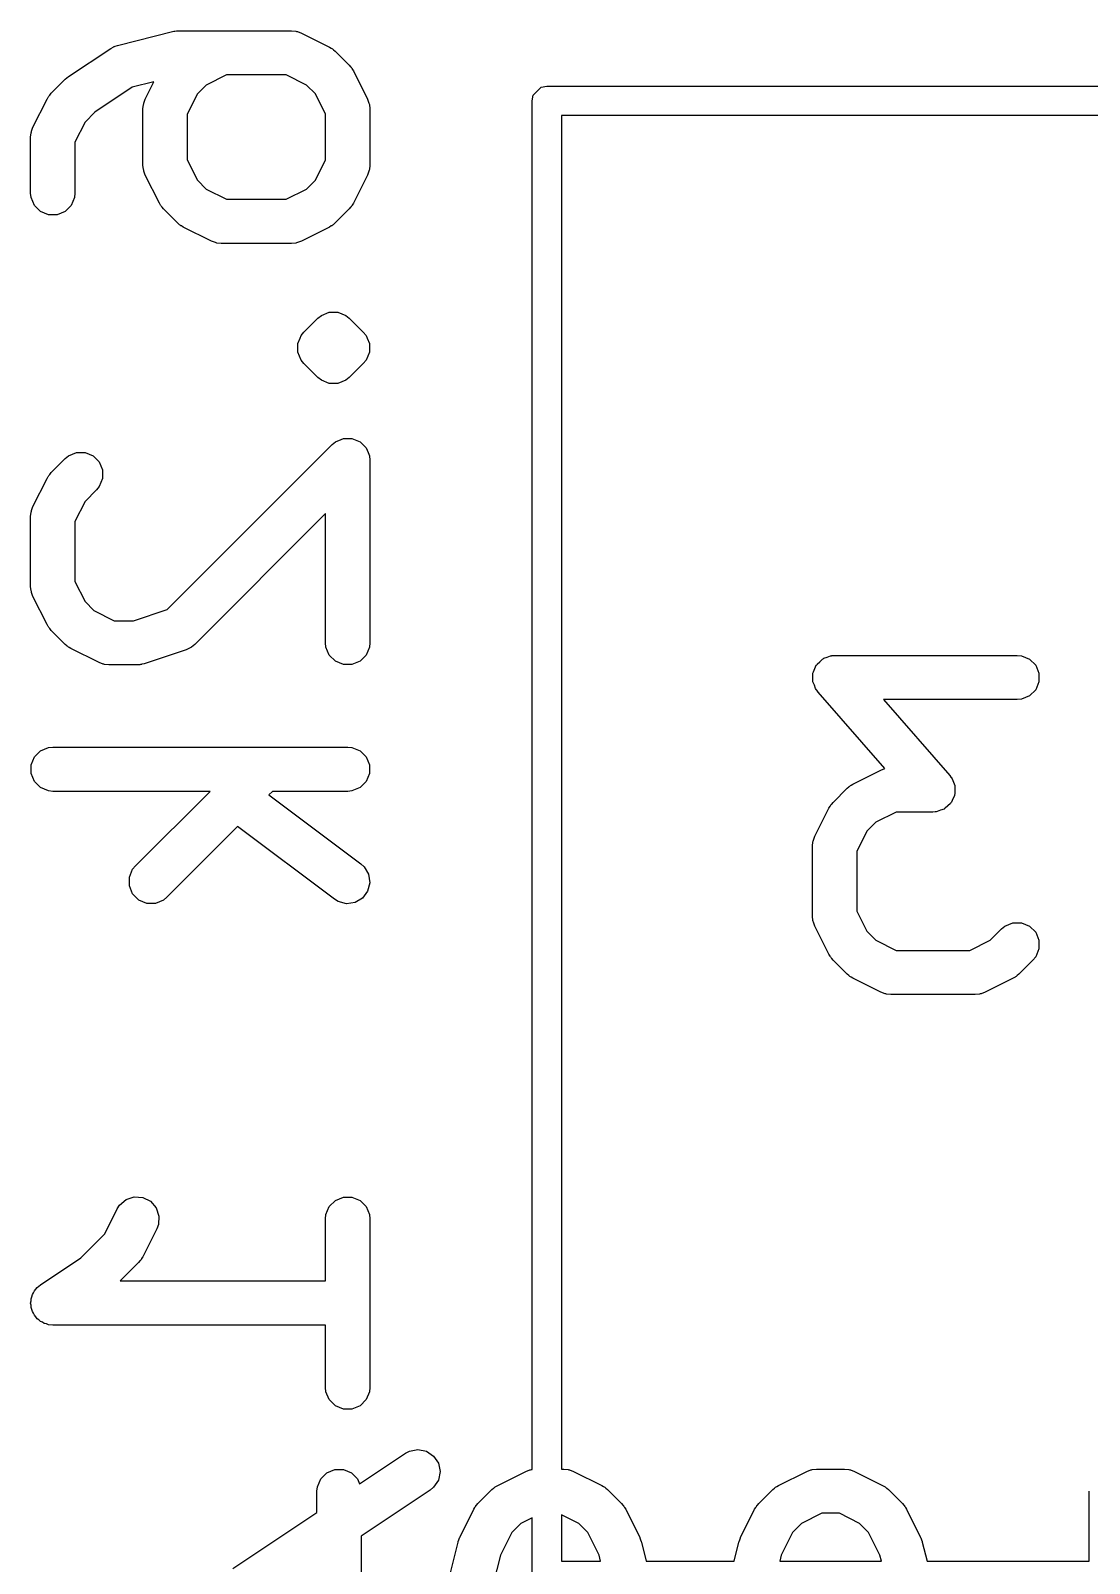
# Model space of a CAD drawing. Header units: inches. Extents: x -2.1 to 1.75, y 0.25 to 2.74.
# Drawn here: x 0.6419 to 0.7832, y 1.6567 to 1.8613 of the extents above; entities that cross this region are included whole.
import ezdxf

# ---------------------------------------------------------------- set-up
doc = ezdxf.new("R2010")
doc.units = ezdxf.units.IN
doc.header["$MEASUREMENT"] = 0
doc.layers.add('BLACK', color=250, linetype='CONTINUOUS')

msp = doc.modelspace()

# ---------------------------------------------------------------- linework, layer by layer
at = {"layer": 'BLACK', "linetype": 'CONTINUOUS'}
for p, q in [((0.65315, 1.85917), (0.65349, 1.85929)), ((0.65349, 1.85929), (0.66099, 1.86117)), ((0.66099, 1.86117), (0.66109, 1.86118)), ((0.66109, 1.86118), (0.66113, 1.8612)), ((0.66113, 1.8612), (0.66135, 1.86122)), ((0.66135, 1.86122), (0.66156, 1.86125)), ((0.66156, 1.86125), (0.66161, 1.86124)), ((0.66161, 1.86124), (0.66171, 1.86125)), ((0.66171, 1.86125), (0.67671, 1.86125)), ((0.67671, 1.86125), (0.67728, 1.8612)), ((0.67728, 1.8612), (0.67738, 1.86116)), ((0.67738, 1.86116), (0.67749, 1.86115)), ((0.67749, 1.86115), (0.67803, 1.86094)), ((0.67803, 1.86094), (0.68178, 1.85907)), ((0.64695, 1.85513), (0.65257, 1.85888)), ((0.65257, 1.85888), (0.65289, 1.85905)), ((0.65289, 1.85905), (0.65295, 1.8591)), ((0.65295, 1.8591), (0.65302, 1.85912)), ((0.65302, 1.85912), (0.65308, 1.85915)), ((0.65308, 1.85915), (0.65315, 1.85917)), ((0.68178, 1.85907), (0.68202, 1.85891)), ((0.68202, 1.85891), (0.6821, 1.85888)), ((0.6821, 1.85888), (0.68218, 1.85881)), ((0.68218, 1.85881), (0.68227, 1.85876)), ((0.68227, 1.85876), (0.68232, 1.8587)), ((0.68232, 1.8587), (0.68254, 1.85851)), ((0.68254, 1.85851), (0.68442, 1.85664)), ((0.66803, 1.85535), (0.66533, 1.854)), ((0.67601, 1.85535), (0.66803, 1.85535)), ((0.67871, 1.854), (0.67601, 1.85535)), ((0.68442, 1.85664), (0.6846, 1.85641)), ((0.6846, 1.85641), (0.68466, 1.85636)), ((0.68466, 1.85636), (0.68472, 1.85627)), ((0.68472, 1.85627), (0.68479, 1.85619)), ((0.68479, 1.85619), (0.68482, 1.85612)), ((0.68482, 1.85612), (0.68497, 1.85587)), ((0.68497, 1.85587), (0.68685, 1.85212)), ((0.64462, 1.85289), (0.6465, 1.85476)), ((0.6465, 1.85477), (0.64673, 1.85495)), ((0.6465, 1.85476), (0.6465, 1.85477)), ((0.6465, 1.85477), (0.6465, 1.85477)), ((0.64673, 1.85495), (0.64694, 1.85513)), ((0.64694, 1.85513), (0.64695, 1.85513)), ((0.64695, 1.85513), (0.64695, 1.85513)), ((0.65542, 1.85369), (0.65047, 1.85038)), ((0.65834, 1.85441), (0.65542, 1.85369)), ((0.65719, 1.85212), (0.65834, 1.85441)), ((0.66533, 1.854), (0.66414, 1.8528)), ((0.6799, 1.8528), (0.67871, 1.854)), ((0.70897, 1.85264), (0.71003, 1.85371)), ((0.71003, 1.85371), (0.71079, 1.85386)), ((0.71079, 1.85386), (0.8289, 1.85386)), ((0.64219, 1.84837), (0.64407, 1.85212)), ((0.64407, 1.85212), (0.64423, 1.85237)), ((0.64423, 1.85237), (0.64426, 1.85244)), ((0.64426, 1.85244), (0.64432, 1.85252)), ((0.64432, 1.85252), (0.64438, 1.85261)), ((0.64438, 1.85261), (0.64444, 1.85266)), ((0.64444, 1.85266), (0.64462, 1.85289)), ((0.65688, 1.8508), (0.65694, 1.85138)), ((0.65694, 1.85138), (0.65698, 1.85148)), ((0.65698, 1.85148), (0.65699, 1.85158)), ((0.65699, 1.85158), (0.65719, 1.85212)), ((0.66414, 1.8528), (0.66279, 1.8501)), ((0.68125, 1.8501), (0.6799, 1.8528)), ((0.68685, 1.85212), (0.68705, 1.85158)), ((0.68705, 1.85158), (0.68706, 1.85148)), ((0.68706, 1.85148), (0.6871, 1.85138)), ((0.6871, 1.85138), (0.68716, 1.8508)), ((0.70882, 1.85189), (0.70897, 1.85264)), ((0.70882, 1.66925), (0.70882, 1.85189)), ((0.65047, 1.85038), (0.64914, 1.84905)), ((0.65688, 1.8433), (0.65688, 1.8508)), ((0.66279, 1.8501), (0.66279, 1.844)), ((0.68125, 1.844), (0.68125, 1.8501)), ((0.68716, 1.8508), (0.68716, 1.8433)), ((0.71276, 1.84992), (0.71276, 1.6693)), ((0.82808, 1.84992), (0.71276, 1.84992)), ((0.64188, 1.84705), (0.64194, 1.84763)), ((0.64188, 1.83955), (0.64188, 1.84705)), ((0.64194, 1.84763), (0.64198, 1.84773)), ((0.64198, 1.84773), (0.64199, 1.84783)), ((0.64199, 1.84783), (0.64219, 1.84837)), ((0.64914, 1.84905), (0.64779, 1.84635)), ((0.64779, 1.84635), (0.64779, 1.83955)), ((0.65694, 1.84273), (0.65688, 1.8433)), ((0.66279, 1.844), (0.66414, 1.8413)), ((0.6799, 1.8413), (0.68125, 1.844)), ((0.68716, 1.8433), (0.6871, 1.84273)), ((0.65698, 1.84263), (0.65694, 1.84273)), ((0.65699, 1.84252), (0.65698, 1.84263)), ((0.65719, 1.84198), (0.65699, 1.84252)), ((0.65907, 1.83823), (0.65719, 1.84198)), ((0.66414, 1.8413), (0.66533, 1.8401)), ((0.67871, 1.8401), (0.6799, 1.8413)), ((0.68685, 1.84198), (0.68497, 1.83823)), ((0.68705, 1.84252), (0.68685, 1.84198)), ((0.68706, 1.84263), (0.68705, 1.84252)), ((0.6871, 1.84273), (0.68706, 1.84263)), ((0.64194, 1.83898), (0.64188, 1.83955)), ((0.64238, 1.83791), (0.64194, 1.83898)), ((0.64773, 1.83898), (0.64729, 1.83791)), ((0.64779, 1.83955), (0.64773, 1.83898)), ((0.66533, 1.8401), (0.66803, 1.83876)), ((0.67601, 1.83876), (0.67871, 1.8401)), ((0.64319, 1.8371), (0.64238, 1.83791)), ((0.64426, 1.83666), (0.64319, 1.8371)), ((0.64648, 1.8371), (0.64541, 1.83666)), ((0.64729, 1.83791), (0.64648, 1.8371)), ((0.65922, 1.83798), (0.65907, 1.83823)), ((0.65925, 1.83791), (0.65922, 1.83798)), ((0.65932, 1.83783), (0.65925, 1.83791)), ((0.65938, 1.83774), (0.65932, 1.83783)), ((0.65943, 1.83769), (0.65938, 1.83774)), ((0.65962, 1.83746), (0.65943, 1.83769)), ((0.6615, 1.83559), (0.65962, 1.83746)), ((0.66803, 1.83876), (0.67601, 1.83876)), ((0.68442, 1.83746), (0.68254, 1.83559)), ((0.6846, 1.83769), (0.68442, 1.83746)), ((0.68466, 1.83774), (0.6846, 1.83769)), ((0.68472, 1.83783), (0.68466, 1.83774)), ((0.68479, 1.83791), (0.68472, 1.83783)), ((0.68482, 1.83798), (0.68479, 1.83791)), ((0.68497, 1.83823), (0.68482, 1.83798)), ((0.64541, 1.83666), (0.64426, 1.83666)), ((0.66172, 1.8354), (0.6615, 1.83559)), ((0.66177, 1.83535), (0.66172, 1.8354)), ((0.66186, 1.83529), (0.66177, 1.83535)), ((0.66194, 1.83522), (0.66186, 1.83529)), ((0.66201, 1.83519), (0.66194, 1.83522)), ((0.66226, 1.83504), (0.66201, 1.83519)), ((0.66601, 1.83316), (0.66226, 1.83504)), ((0.68178, 1.83504), (0.67803, 1.83316)), ((0.68202, 1.83519), (0.68178, 1.83504)), ((0.6821, 1.83522), (0.68202, 1.83519)), ((0.68218, 1.83529), (0.6821, 1.83522)), ((0.68227, 1.83535), (0.68218, 1.83529)), ((0.68232, 1.8354), (0.68227, 1.83535)), ((0.68254, 1.83559), (0.68232, 1.8354)), ((0.66655, 1.83296), (0.66601, 1.83316)), ((0.66666, 1.83295), (0.66655, 1.83296)), ((0.66676, 1.83291), (0.66666, 1.83295)), ((0.66733, 1.83285), (0.66676, 1.83291)), ((0.67671, 1.83285), (0.66733, 1.83285)), ((0.67728, 1.83291), (0.67671, 1.83285)), ((0.67738, 1.83295), (0.67728, 1.83291)), ((0.67749, 1.83296), (0.67738, 1.83295)), ((0.67803, 1.83316), (0.67749, 1.83296)), ((0.67837, 1.82102), (0.68024, 1.82289)), ((0.68024, 1.82289), (0.68069, 1.82326)), ((0.68069, 1.82326), (0.68175, 1.8237)), ((0.68175, 1.8237), (0.68291, 1.8237)), ((0.68291, 1.8237), (0.68397, 1.82326)), ((0.68397, 1.82326), (0.68397, 1.82326)), ((0.68397, 1.82326), (0.68442, 1.82289)), ((0.68442, 1.82289), (0.68629, 1.82102)), ((0.67786, 1.82023), (0.678, 1.82057)), ((0.678, 1.82057), (0.67837, 1.82102)), ((0.678, 1.82057), (0.678, 1.82057)), ((0.68629, 1.82102), (0.68666, 1.82057)), ((0.68666, 1.82057), (0.6868, 1.82023)), ((0.67756, 1.81951), (0.67786, 1.82023)), ((0.67756, 1.81835), (0.67756, 1.81951)), ((0.6868, 1.82023), (0.6871, 1.81951)), ((0.6871, 1.81951), (0.6871, 1.81835)), ((0.678, 1.81729), (0.67756, 1.81835)), ((0.67837, 1.81684), (0.678, 1.81729)), ((0.678, 1.81729), (0.678, 1.81729)), ((0.68024, 1.81497), (0.67837, 1.81684)), ((0.68629, 1.81684), (0.68442, 1.81497)), ((0.68666, 1.81729), (0.68629, 1.81684)), ((0.6871, 1.81835), (0.68666, 1.81729)), ((0.68069, 1.8146), (0.68024, 1.81497)), ((0.68175, 1.81416), (0.68069, 1.8146)), ((0.68397, 1.8146), (0.68291, 1.81416)), ((0.68442, 1.81497), (0.68397, 1.8146)), ((0.68291, 1.81416), (0.68175, 1.81416)), ((0.68291, 1.81416), (0.68291, 1.81416)), ((0.68212, 1.80602), (0.68256, 1.80639)), ((0.68256, 1.80639), (0.68332, 1.8067)), ((0.68332, 1.8067), (0.68363, 1.80683)), ((0.68363, 1.80683), (0.68478, 1.80683)), ((0.68478, 1.80683), (0.68585, 1.80639)), ((0.68585, 1.80639), (0.68666, 1.80557)), ((0.64462, 1.80227), (0.6465, 1.80415)), ((0.6465, 1.80415), (0.64694, 1.80451)), ((0.64694, 1.80451), (0.64801, 1.80495)), ((0.64801, 1.80495), (0.64916, 1.80495)), ((0.64916, 1.80495), (0.65023, 1.80451)), ((0.65023, 1.80451), (0.65104, 1.8037)), ((0.66011, 1.78402), (0.68212, 1.80602)), ((0.68666, 1.80557), (0.68692, 1.80495)), ((0.68692, 1.80495), (0.6871, 1.80451)), ((0.6871, 1.80451), (0.68716, 1.80393)), ((0.64438, 1.80199), (0.64444, 1.80204)), ((0.64444, 1.80204), (0.64462, 1.80227)), ((0.65104, 1.8037), (0.65148, 1.80263)), ((0.65148, 1.80263), (0.65148, 1.80148)), ((0.68716, 1.80393), (0.68716, 1.77956)), ((0.64219, 1.79775), (0.64407, 1.8015)), ((0.64407, 1.8015), (0.64423, 1.80175)), ((0.64423, 1.80175), (0.64426, 1.80182)), ((0.64426, 1.80182), (0.64432, 1.8019)), ((0.64432, 1.8019), (0.64438, 1.80199)), ((0.65067, 1.79997), (0.64914, 1.79843)), ((0.65104, 1.80042), (0.65067, 1.79997)), ((0.65148, 1.80148), (0.65104, 1.80042)), ((0.64914, 1.79843), (0.64779, 1.79574)), ((0.64188, 1.79643), (0.64194, 1.79701)), ((0.64188, 1.78706), (0.64188, 1.79643)), ((0.64194, 1.79701), (0.64198, 1.79711)), ((0.64198, 1.79711), (0.64199, 1.79721)), ((0.64199, 1.79721), (0.64219, 1.79775)), ((0.68125, 1.7968), (0.6638, 1.77935)), ((0.68125, 1.77956), (0.68125, 1.7968)), ((0.64779, 1.79574), (0.64779, 1.78776)), ((0.64779, 1.78776), (0.64914, 1.78506)), ((0.64194, 1.78648), (0.64188, 1.78706)), ((0.64198, 1.78639), (0.64194, 1.78648)), ((0.64199, 1.78628), (0.64198, 1.78639)), ((0.64219, 1.78574), (0.64199, 1.78628)), ((0.64407, 1.78199), (0.64219, 1.78574)), ((0.64914, 1.78506), (0.65033, 1.78386)), ((0.65033, 1.78386), (0.65303, 1.78251)), ((0.6556, 1.78251), (0.66011, 1.78402)), ((0.64423, 1.78174), (0.64407, 1.78199)), ((0.64426, 1.78167), (0.64423, 1.78174)), ((0.64432, 1.78159), (0.64426, 1.78167)), ((0.64438, 1.7815), (0.64432, 1.78159)), ((0.65303, 1.78251), (0.6556, 1.78251)), ((0.64444, 1.78145), (0.64438, 1.7815)), ((0.64462, 1.78122), (0.64444, 1.78145)), ((0.6465, 1.77935), (0.64462, 1.78122)), ((0.68131, 1.77898), (0.68125, 1.77956)), ((0.68716, 1.77956), (0.6871, 1.77898)), ((0.64672, 1.77916), (0.6465, 1.77935)), ((0.64677, 1.7791), (0.64672, 1.77916)), ((0.64686, 1.77905), (0.64677, 1.7791)), ((0.64694, 1.77898), (0.64686, 1.77905)), ((0.64702, 1.77895), (0.64694, 1.77898)), ((0.64726, 1.77879), (0.64702, 1.77895)), ((0.65101, 1.77692), (0.64726, 1.77879)), ((0.66264, 1.77863), (0.65702, 1.77676)), ((0.66317, 1.77887), (0.66264, 1.77863)), ((0.66325, 1.77894), (0.66317, 1.77887)), ((0.66335, 1.77898), (0.66325, 1.77894)), ((0.6638, 1.77935), (0.66335, 1.77898)), ((0.68175, 1.77792), (0.68131, 1.77898)), ((0.68256, 1.77711), (0.68175, 1.77792)), ((0.68666, 1.77792), (0.68585, 1.77711)), ((0.6871, 1.77898), (0.68666, 1.77792)), ((0.74767, 1.77742), (0.74775, 1.77749)), ((0.74775, 1.77749), (0.7482, 1.77764)), ((0.7482, 1.77764), (0.74864, 1.77782)), ((0.74864, 1.77782), (0.74878, 1.77784)), ((0.74878, 1.77784), (0.74884, 1.77786)), ((0.74884, 1.77786), (0.74892, 1.77785)), ((0.74892, 1.77785), (0.74922, 1.77788)), ((0.74922, 1.77788), (0.77359, 1.77788)), ((0.77359, 1.77788), (0.77417, 1.77782)), ((0.77417, 1.77782), (0.77523, 1.77738)), ((0.65155, 1.77671), (0.65101, 1.77692)), ((0.65166, 1.7767), (0.65155, 1.77671)), ((0.65176, 1.77666), (0.65166, 1.7767)), ((0.65233, 1.77661), (0.65176, 1.77666)), ((0.65608, 1.77661), (0.65233, 1.77661)), ((0.65638, 1.77664), (0.65608, 1.77661)), ((0.65645, 1.77663), (0.65638, 1.77664)), ((0.65656, 1.77665), (0.65645, 1.77663)), ((0.65666, 1.77666), (0.65656, 1.77665)), ((0.65673, 1.77669), (0.65666, 1.77666)), ((0.65702, 1.77676), (0.65673, 1.77669)), ((0.68363, 1.77666), (0.68256, 1.77711)), ((0.68478, 1.77666), (0.68363, 1.77666)), ((0.68585, 1.77711), (0.68478, 1.77666)), ((0.74632, 1.7755), (0.74636, 1.7756)), ((0.74632, 1.77502), (0.74632, 1.7755)), ((0.74636, 1.7756), (0.74637, 1.7757)), ((0.74637, 1.7757), (0.74658, 1.77613)), ((0.74658, 1.77613), (0.74676, 1.77657)), ((0.74676, 1.77657), (0.74684, 1.77664)), ((0.74684, 1.77664), (0.74688, 1.77673)), ((0.74688, 1.77673), (0.74724, 1.77704)), ((0.74724, 1.77704), (0.74758, 1.77738)), ((0.74758, 1.77738), (0.74767, 1.77742)), ((0.77523, 1.77738), (0.77605, 1.77657)), ((0.77605, 1.77657), (0.77649, 1.7755)), ((0.77649, 1.7755), (0.77649, 1.77435)), ((0.74629, 1.77455), (0.74632, 1.77502)), ((0.74632, 1.77445), (0.74629, 1.77455)), ((0.74632, 1.77435), (0.74632, 1.77445)), ((0.74651, 1.77391), (0.74632, 1.77435)), ((0.74666, 1.77345), (0.74651, 1.77391)), ((0.74674, 1.77334), (0.74666, 1.77345)), ((0.77649, 1.77435), (0.77605, 1.77329)), ((0.74676, 1.77329), (0.74674, 1.77334)), ((0.74682, 1.77323), (0.74676, 1.77329)), ((0.747, 1.77298), (0.74682, 1.77323)), ((0.75593, 1.76277), (0.747, 1.77298)), ((0.77359, 1.77198), (0.75573, 1.77198)), ((0.75573, 1.77198), (0.76457, 1.76187)), ((0.77417, 1.77203), (0.77359, 1.77198)), ((0.77523, 1.77247), (0.77417, 1.77203)), ((0.77605, 1.77329), (0.77523, 1.77247)), ((0.64319, 1.76514), (0.64426, 1.76558)), ((0.64426, 1.76558), (0.64484, 1.76564)), ((0.64484, 1.76564), (0.68421, 1.76564)), ((0.68421, 1.76564), (0.68478, 1.76558)), ((0.68478, 1.76558), (0.68585, 1.76514)), ((0.64194, 1.76326), (0.64238, 1.76433)), ((0.64194, 1.76211), (0.64194, 1.76326)), ((0.64238, 1.76433), (0.64319, 1.76514)), ((0.68585, 1.76514), (0.68666, 1.76433)), ((0.68666, 1.76433), (0.6871, 1.76326)), ((0.6871, 1.76326), (0.6871, 1.76211)), ((0.64238, 1.76105), (0.64194, 1.76211)), ((0.6871, 1.76211), (0.68666, 1.76105)), ((0.75165, 1.7607), (0.7554, 1.76257)), ((0.7554, 1.76257), (0.75593, 1.76277)), ((0.76457, 1.76187), (0.76474, 1.76163)), ((0.76474, 1.76163), (0.7648, 1.76157)), ((0.7648, 1.76157), (0.76482, 1.76152)), ((0.76482, 1.76152), (0.7649, 1.7614)), ((0.7649, 1.7614), (0.76506, 1.76095)), ((0.64319, 1.76023), (0.64238, 1.76105)), ((0.64426, 1.75979), (0.64319, 1.76023)), ((0.64484, 1.75973), (0.64426, 1.75979)), ((0.66583, 1.75973), (0.64484, 1.75973)), ((0.65587, 1.74978), (0.66583, 1.75973)), ((0.67418, 1.75973), (0.6737, 1.75926)), ((0.6737, 1.75926), (0.68598, 1.75005)), ((0.68421, 1.75973), (0.67418, 1.75973)), ((0.68478, 1.75979), (0.68421, 1.75973)), ((0.68585, 1.76023), (0.68478, 1.75979)), ((0.68666, 1.76105), (0.68585, 1.76023)), ((0.74901, 1.75827), (0.75088, 1.76014)), ((0.75088, 1.76014), (0.75111, 1.76033)), ((0.75111, 1.76033), (0.75116, 1.76039)), ((0.75116, 1.76039), (0.75125, 1.76044)), ((0.75125, 1.76044), (0.75133, 1.76051)), ((0.75133, 1.76051), (0.7514, 1.76054)), ((0.7514, 1.76054), (0.75165, 1.7607)), ((0.76519, 1.75916), (0.76498, 1.75873)), ((0.76506, 1.76095), (0.76524, 1.76051)), ((0.7652, 1.75926), (0.76519, 1.75916)), ((0.76524, 1.75935), (0.7652, 1.75926)), ((0.76524, 1.76051), (0.76524, 1.76041)), ((0.76524, 1.76041), (0.76527, 1.76031)), ((0.76527, 1.76031), (0.76524, 1.75983)), ((0.76524, 1.75983), (0.76524, 1.75935)), ((0.74658, 1.75375), (0.74845, 1.7575)), ((0.74845, 1.7575), (0.74861, 1.75775)), ((0.74861, 1.75775), (0.74864, 1.75782)), ((0.74864, 1.75782), (0.74871, 1.7579)), ((0.74871, 1.7579), (0.74876, 1.75799)), ((0.74876, 1.75799), (0.74882, 1.75804)), ((0.74882, 1.75804), (0.74901, 1.75827)), ((0.76278, 1.75702), (0.76273, 1.757)), ((0.76292, 1.75703), (0.76278, 1.75702)), ((0.76336, 1.75722), (0.76292, 1.75703)), ((0.76382, 1.75737), (0.76336, 1.75722)), ((0.76389, 1.75744), (0.76382, 1.75737)), ((0.76398, 1.75748), (0.76389, 1.75744)), ((0.76432, 1.75781), (0.76398, 1.75748)), ((0.76468, 1.75813), (0.76432, 1.75781)), ((0.76473, 1.75822), (0.76468, 1.75813)), ((0.7648, 1.75829), (0.76473, 1.75822)), ((0.76498, 1.75873), (0.7648, 1.75829)), ((0.66948, 1.75504), (0.66005, 1.7456)), ((0.68243, 1.74533), (0.66948, 1.75504)), ((0.75472, 1.75563), (0.75352, 1.75443)), ((0.75742, 1.75698), (0.75472, 1.75563)), ((0.76234, 1.75698), (0.75742, 1.75698)), ((0.76265, 1.75701), (0.76234, 1.75698)), ((0.76273, 1.757), (0.76265, 1.75701)), ((0.74627, 1.75243), (0.74632, 1.75301)), ((0.74632, 1.75301), (0.74636, 1.75311)), ((0.74636, 1.75311), (0.74637, 1.75321)), ((0.74637, 1.75321), (0.74658, 1.75375)), ((0.75352, 1.75443), (0.75217, 1.75173)), ((0.74627, 1.74306), (0.74627, 1.75243)), ((0.75217, 1.75173), (0.75217, 1.74375)), ((0.65506, 1.74827), (0.6555, 1.74933)), ((0.6555, 1.74933), (0.65587, 1.74978)), ((0.68598, 1.75005), (0.6864, 1.74966)), ((0.6864, 1.74966), (0.68699, 1.74867)), ((0.65506, 1.74711), (0.65506, 1.74827)), ((0.6555, 1.74605), (0.65506, 1.74711)), ((0.68715, 1.74753), (0.68687, 1.74641)), ((0.68699, 1.74867), (0.68715, 1.74753)), ((0.65632, 1.74523), (0.6555, 1.74605)), ((0.65738, 1.74479), (0.65632, 1.74523)), ((0.65853, 1.74479), (0.65738, 1.74479)), ((0.6596, 1.74523), (0.65853, 1.74479)), ((0.66005, 1.7456), (0.6596, 1.74523)), ((0.68293, 1.74503), (0.68243, 1.74533)), ((0.68404, 1.74474), (0.68293, 1.74503)), ((0.68519, 1.7449), (0.68404, 1.74474)), ((0.68618, 1.74549), (0.68519, 1.7449)), ((0.68687, 1.74641), (0.68618, 1.74549)), ((0.74632, 1.74248), (0.74627, 1.74306)), ((0.75217, 1.74375), (0.75352, 1.74106)), ((0.74636, 1.74238), (0.74632, 1.74248)), ((0.74637, 1.74228), (0.74636, 1.74238)), ((0.74658, 1.74174), (0.74637, 1.74228)), ((0.74845, 1.73799), (0.74658, 1.74174)), ((0.75352, 1.74106), (0.75472, 1.73986)), ((0.76997, 1.73986), (0.7715, 1.7414)), ((0.7715, 1.7414), (0.77195, 1.74176)), ((0.77195, 1.74176), (0.77302, 1.7422)), ((0.77302, 1.7422), (0.77417, 1.7422)), ((0.77417, 1.7422), (0.77523, 1.74176)), ((0.77523, 1.74176), (0.77605, 1.74095)), ((0.77605, 1.74095), (0.77649, 1.73988)), ((0.75472, 1.73986), (0.75742, 1.73851)), ((0.76727, 1.73851), (0.76997, 1.73986)), ((0.77649, 1.73873), (0.77605, 1.73767)), ((0.77649, 1.73988), (0.77649, 1.73873)), ((0.74861, 1.73774), (0.74845, 1.73799)), ((0.74864, 1.73767), (0.74861, 1.73774)), ((0.74871, 1.73759), (0.74864, 1.73767)), ((0.74876, 1.7375), (0.74871, 1.73759)), ((0.74882, 1.73745), (0.74876, 1.7375)), ((0.74901, 1.73722), (0.74882, 1.73745)), ((0.75088, 1.73535), (0.74901, 1.73722)), ((0.75742, 1.73851), (0.76727, 1.73851)), ((0.77568, 1.73722), (0.77381, 1.73535)), ((0.77605, 1.73767), (0.77568, 1.73722)), ((0.75111, 1.73516), (0.75088, 1.73535)), ((0.75116, 1.7351), (0.75111, 1.73516)), ((0.75125, 1.73504), (0.75116, 1.7351)), ((0.75133, 1.73498), (0.75125, 1.73504)), ((0.7514, 1.73495), (0.75133, 1.73498)), ((0.75165, 1.73479), (0.7514, 1.73495)), ((0.7554, 1.73292), (0.75165, 1.73479)), ((0.77304, 1.73479), (0.76929, 1.73292)), ((0.77329, 1.73495), (0.77304, 1.73479)), ((0.77336, 1.73498), (0.77329, 1.73495)), ((0.77344, 1.73504), (0.77336, 1.73498)), ((0.77353, 1.7351), (0.77344, 1.73504)), ((0.77358, 1.73516), (0.77353, 1.7351)), ((0.77381, 1.73535), (0.77358, 1.73516)), ((0.75594, 1.73271), (0.7554, 1.73292)), ((0.75605, 1.7327), (0.75594, 1.73271)), ((0.75614, 1.73266), (0.75605, 1.7327)), ((0.75672, 1.73261), (0.75614, 1.73266)), ((0.76797, 1.73261), (0.75672, 1.73261)), ((0.76854, 1.73266), (0.76797, 1.73261)), ((0.76864, 1.7327), (0.76854, 1.73266)), ((0.76875, 1.73271), (0.76864, 1.7327)), ((0.76929, 1.73292), (0.76875, 1.73271)), ((0.65178, 1.70069), (0.65344, 1.70402)), ((0.65344, 1.70402), (0.65375, 1.70451)), ((0.65375, 1.70451), (0.65462, 1.70526)), ((0.65462, 1.70526), (0.65571, 1.70562)), ((0.65571, 1.70562), (0.65686, 1.70554)), ((0.65686, 1.70554), (0.65789, 1.70503)), ((0.65789, 1.70503), (0.65865, 1.70416)), ((0.65865, 1.70416), (0.65901, 1.70306)), ((0.68131, 1.70327), (0.68175, 1.70434)), ((0.68175, 1.70434), (0.68256, 1.70515)), ((0.68256, 1.70515), (0.68363, 1.70559)), ((0.68363, 1.70559), (0.68478, 1.70559)), ((0.68478, 1.70559), (0.68585, 1.70515)), ((0.68585, 1.70515), (0.68666, 1.70434)), ((0.68666, 1.70434), (0.6871, 1.70327)), ((0.65893, 1.70192), (0.65873, 1.70137)), ((0.65901, 1.70306), (0.65893, 1.70192)), ((0.68125, 1.70269), (0.68131, 1.70327)), ((0.68125, 1.6944), (0.68125, 1.70269)), ((0.6871, 1.70327), (0.68716, 1.70269)), ((0.68716, 1.70269), (0.68716, 1.6802)), ((0.64858, 1.69749), (0.65178, 1.70069)), ((0.65873, 1.70137), (0.65685, 1.69762)), ((0.6432, 1.6939), (0.64858, 1.69749)), ((0.6563, 1.69686), (0.65384, 1.6944)), ((0.65648, 1.69708), (0.6563, 1.69686)), ((0.65654, 1.69714), (0.65648, 1.69708)), ((0.6566, 1.69722), (0.65654, 1.69714)), ((0.65666, 1.6973), (0.6566, 1.69722)), ((0.65669, 1.69738), (0.65666, 1.6973)), ((0.65685, 1.69762), (0.65669, 1.69738)), ((0.64275, 1.69354), (0.64319, 1.6939)), ((0.64319, 1.6939), (0.64319, 1.6939)), ((0.64319, 1.6939), (0.6432, 1.6939)), ((0.6432, 1.6939), (0.6432, 1.6939)), ((0.65384, 1.6944), (0.68125, 1.6944)), ((0.64188, 1.69145), (0.64194, 1.69173)), ((0.64194, 1.69202), (0.64205, 1.69229)), ((0.64194, 1.69173), (0.64194, 1.69202)), ((0.64205, 1.69229), (0.64211, 1.69258)), ((0.64211, 1.69258), (0.64227, 1.69282)), ((0.64227, 1.69282), (0.64238, 1.69309)), ((0.64238, 1.69309), (0.64259, 1.69329)), ((0.64259, 1.69329), (0.64275, 1.69354)), ((0.64194, 1.69116), (0.64188, 1.69145)), ((0.64194, 1.69087), (0.64194, 1.69116)), ((0.64205, 1.6906), (0.64194, 1.69087)), ((0.64211, 1.69032), (0.64205, 1.6906)), ((0.64227, 1.69008), (0.64211, 1.69032)), ((0.64238, 1.68981), (0.64227, 1.69008)), ((0.64258, 1.6896), (0.64238, 1.68981)), ((0.64275, 1.68936), (0.64258, 1.6896)), ((0.64299, 1.6892), (0.64275, 1.68936)), ((0.64319, 1.68899), (0.64299, 1.6892)), ((0.64346, 1.68888), (0.64319, 1.68899)), ((0.6437, 1.68872), (0.64346, 1.68888)), ((0.64399, 1.68866), (0.6437, 1.68872)), ((0.64426, 1.68855), (0.64399, 1.68866)), ((0.64483, 1.68849), (0.64426, 1.68855)), ((0.64484, 1.68849), (0.64483, 1.68849)), ((0.64483, 1.68849), (0.64483, 1.68849)), ((0.64483, 1.68849), (0.64483, 1.68849)), ((0.68125, 1.68849), (0.64484, 1.68849)), ((0.68125, 1.6802), (0.68125, 1.68849)), ((0.68131, 1.67962), (0.68125, 1.6802)), ((0.68175, 1.67856), (0.68131, 1.67962)), ((0.6871, 1.67962), (0.68666, 1.67856)), ((0.68716, 1.6802), (0.6871, 1.67962)), ((0.68256, 1.67774), (0.68175, 1.67856)), ((0.68363, 1.6773), (0.68256, 1.67774)), ((0.68478, 1.6773), (0.68363, 1.6773)), ((0.68585, 1.67774), (0.68478, 1.6773)), ((0.68666, 1.67856), (0.68585, 1.67774)), ((0.68579, 1.66731), (0.69194, 1.67141)), ((0.69194, 1.67141), (0.69245, 1.67168)), ((0.69245, 1.67168), (0.69358, 1.6719)), ((0.69358, 1.6719), (0.69471, 1.67168)), ((0.69471, 1.67168), (0.69567, 1.67103)), ((0.68141, 1.6688), (0.68248, 1.66924)), ((0.68248, 1.66924), (0.68363, 1.66924)), ((0.68363, 1.66924), (0.6847, 1.6688)), ((0.69567, 1.67103), (0.69631, 1.67008)), ((0.69631, 1.67008), (0.69653, 1.66895)), ((0.70798, 1.66899), (0.70852, 1.66919)), ((0.70852, 1.66919), (0.70863, 1.6692)), ((0.70863, 1.6692), (0.70873, 1.66924)), ((0.70873, 1.66924), (0.70882, 1.66925)), ((0.71276, 1.6693), (0.71305, 1.6693)), ((0.71305, 1.6693), (0.71363, 1.66924)), ((0.71363, 1.66924), (0.71373, 1.6692)), ((0.71373, 1.6692), (0.71383, 1.66919)), ((0.71383, 1.66919), (0.71437, 1.66899)), ((0.74548, 1.66899), (0.74602, 1.66919)), ((0.74602, 1.66919), (0.74612, 1.6692)), ((0.74612, 1.6692), (0.74622, 1.66924)), ((0.74622, 1.66924), (0.7468, 1.6693)), ((0.7468, 1.6693), (0.75055, 1.6693)), ((0.75055, 1.6693), (0.75112, 1.66924)), ((0.75112, 1.66924), (0.75122, 1.6692)), ((0.75122, 1.6692), (0.75133, 1.66919)), ((0.75133, 1.66919), (0.75187, 1.66899)), ((0.68016, 1.66692), (0.6806, 1.66799)), ((0.6806, 1.66799), (0.68141, 1.6688)), ((0.6847, 1.6688), (0.68551, 1.66799)), ((0.68551, 1.66799), (0.68579, 1.66731)), ((0.69631, 1.66782), (0.69567, 1.66686)), ((0.69653, 1.66895), (0.69631, 1.66782)), ((0.70398, 1.66696), (0.70423, 1.66711)), ((0.70423, 1.66711), (0.70798, 1.66899)), ((0.71437, 1.66899), (0.71812, 1.66711)), ((0.71812, 1.66711), (0.71837, 1.66696)), ((0.74148, 1.66696), (0.74173, 1.66711)), ((0.74173, 1.66711), (0.74548, 1.66899)), ((0.75187, 1.66899), (0.75562, 1.66711)), ((0.75562, 1.66711), (0.75586, 1.66696)), ((0.6801, 1.66635), (0.68016, 1.66692)), ((0.6801, 1.66351), (0.6801, 1.66635)), ((0.69522, 1.66649), (0.68601, 1.66035)), ((0.69567, 1.66686), (0.69522, 1.66649)), ((0.70159, 1.66468), (0.70346, 1.66656)), ((0.70346, 1.66656), (0.70369, 1.66674)), ((0.70369, 1.66674), (0.70374, 1.6668)), ((0.70374, 1.6668), (0.70383, 1.66686)), ((0.70383, 1.66686), (0.70391, 1.66693)), ((0.70391, 1.66693), (0.70398, 1.66696)), ((0.71837, 1.66696), (0.71844, 1.66693)), ((0.71844, 1.66693), (0.71852, 1.66686)), ((0.71852, 1.66686), (0.71861, 1.6668)), ((0.71861, 1.6668), (0.71866, 1.66674)), ((0.71866, 1.66674), (0.71889, 1.66656)), ((0.71889, 1.66656), (0.72076, 1.66468)), ((0.73908, 1.66468), (0.74096, 1.66656)), ((0.74096, 1.66656), (0.74119, 1.66674)), ((0.74119, 1.66674), (0.74124, 1.6668)), ((0.74124, 1.6668), (0.74133, 1.66686)), ((0.74133, 1.66686), (0.74141, 1.66693)), ((0.74141, 1.66693), (0.74148, 1.66696)), ((0.75586, 1.66696), (0.75594, 1.66693)), ((0.75594, 1.66693), (0.75602, 1.66686)), ((0.75602, 1.66686), (0.75611, 1.6668)), ((0.75611, 1.6668), (0.75616, 1.66674)), ((0.75616, 1.66674), (0.75638, 1.66656)), ((0.75638, 1.66656), (0.75826, 1.66468)), ((0.78321, 1.65701), (0.78321, 1.66635)), ((0.78321, 1.66635), (0.78321, 1.66635)), ((0.78321, 1.66635), (0.78321, 1.66635)), ((0.78321, 1.66635), (0.78321, 1.66635)), ((0.66887, 1.65602), (0.6801, 1.66351)), ((0.69916, 1.66017), (0.70104, 1.66392)), ((0.70104, 1.66392), (0.70119, 1.66416)), ((0.70119, 1.66416), (0.70122, 1.66424)), ((0.70122, 1.66424), (0.70129, 1.66432)), ((0.70129, 1.66432), (0.70134, 1.66441)), ((0.70134, 1.66441), (0.7014, 1.66446)), ((0.7014, 1.66446), (0.70159, 1.66468)), ((0.71505, 1.66204), (0.71276, 1.66319)), ((0.71276, 1.66319), (0.71276, 1.65701)), ((0.72076, 1.66468), (0.72095, 1.66446)), ((0.72095, 1.66446), (0.72101, 1.66441)), ((0.72101, 1.66441), (0.72106, 1.66432)), ((0.72106, 1.66432), (0.72113, 1.66424)), ((0.72113, 1.66424), (0.72116, 1.66416)), ((0.72116, 1.66416), (0.72132, 1.66392)), ((0.72132, 1.66392), (0.72319, 1.66017)), ((0.73666, 1.66017), (0.73853, 1.66392)), ((0.73853, 1.66392), (0.73869, 1.66416)), ((0.73869, 1.66416), (0.73872, 1.66424)), ((0.73872, 1.66424), (0.73878, 1.66432)), ((0.73878, 1.66432), (0.73884, 1.66441)), ((0.73884, 1.66441), (0.7389, 1.66446)), ((0.7389, 1.66446), (0.73908, 1.66468)), ((0.74749, 1.66339), (0.7448, 1.66204)), ((0.74985, 1.66339), (0.74749, 1.66339)), ((0.75255, 1.66204), (0.74985, 1.66339)), ((0.75826, 1.66468), (0.75844, 1.66446)), ((0.75844, 1.66446), (0.7585, 1.66441)), ((0.7585, 1.66441), (0.75856, 1.66432)), ((0.75856, 1.66432), (0.75863, 1.66424)), ((0.75863, 1.66424), (0.75866, 1.66416)), ((0.75866, 1.66416), (0.75881, 1.66392)), ((0.75881, 1.66392), (0.76069, 1.66017)), ((0.7073, 1.66204), (0.7061, 1.66085)), ((0.70882, 1.6628), (0.7073, 1.66204)), ((0.70882, 1.65504), (0.70882, 1.6628)), ((0.71625, 1.66085), (0.71505, 1.66204)), ((0.7448, 1.66204), (0.7436, 1.66085)), ((0.75374, 1.66085), (0.75255, 1.66204)), ((0.68601, 1.66035), (0.68601, 1.62709)), ((0.69706, 1.65206), (0.69894, 1.65956)), ((0.69894, 1.65956), (0.69895, 1.65961)), ((0.69895, 1.65963), (0.69905, 1.65987)), ((0.69895, 1.65961), (0.69895, 1.65963)), ((0.69905, 1.65987), (0.69913, 1.66011)), ((0.69913, 1.66011), (0.69915, 1.66013)), ((0.69915, 1.66013), (0.69916, 1.66017)), ((0.7061, 1.66085), (0.70459, 1.65782)), ((0.71776, 1.65782), (0.71625, 1.66085)), ((0.72319, 1.66017), (0.72321, 1.66013)), ((0.72321, 1.66013), (0.72322, 1.66011)), ((0.72322, 1.66011), (0.72331, 1.65987)), ((0.72331, 1.65987), (0.7234, 1.65963)), ((0.7234, 1.65963), (0.7234, 1.65961)), ((0.7234, 1.65961), (0.72341, 1.65956)), ((0.72341, 1.65956), (0.72405, 1.65701)), ((0.73579, 1.65701), (0.73643, 1.65956)), ((0.73643, 1.65956), (0.73645, 1.65961)), ((0.73645, 1.65963), (0.73654, 1.65987)), ((0.73645, 1.65961), (0.73645, 1.65963)), ((0.73654, 1.65987), (0.73663, 1.66011)), ((0.73663, 1.66011), (0.73664, 1.66013)), ((0.73664, 1.66013), (0.73666, 1.66017)), ((0.7436, 1.66085), (0.74208, 1.65782)), ((0.75526, 1.65782), (0.75374, 1.66085)), ((0.76069, 1.66017), (0.7607, 1.66013)), ((0.7607, 1.66013), (0.76072, 1.66011)), ((0.76072, 1.66011), (0.7608, 1.65987)), ((0.7608, 1.65987), (0.76089, 1.65963)), ((0.76089, 1.65963), (0.76089, 1.65961)), ((0.76089, 1.65961), (0.76091, 1.65956)), ((0.76091, 1.65956), (0.76155, 1.65701)), ((0.70459, 1.65782), (0.70288, 1.65098)), ((0.71276, 1.65701), (0.71797, 1.65701)), ((0.71797, 1.65701), (0.71776, 1.65782)), ((0.72405, 1.65701), (0.73579, 1.65701)), ((0.74208, 1.65782), (0.74188, 1.65701)), ((0.74188, 1.65701), (0.75546, 1.65701)), ((0.75546, 1.65701), (0.75526, 1.65782)), ((0.76155, 1.65701), (0.78321, 1.65701))]:
    msp.add_line(p, q, dxfattribs=at)

doc.saveas('drawing.dxf')
